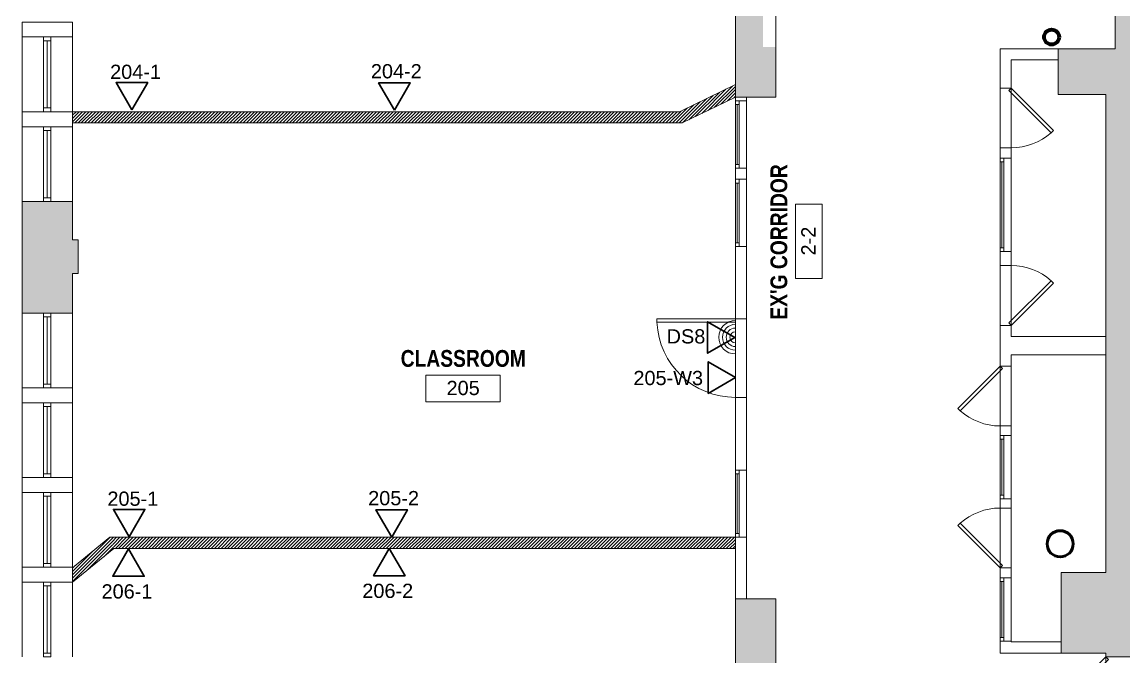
# Model space of a CAD drawing. Header units: inches. Extents: x 891 to 14187, y -1169 to 3232.
# Drawn here: x 8161 to 8751, y 1893 to 2233 of the extents above; entities that cross this region are included whole.
import ezdxf

# ---------------------------------------------------------------- set-up
doc = ezdxf.new("R2010")
doc.units = ezdxf.units.IN
doc.header["$MEASUREMENT"] = 0
doc.linetypes.add('IMPORT-IMPORT-HIDDEN2', pattern=[0.1875, 0.125, -0.0625])
for name, color, linetype, lineweight in [('_OPTEC_LAYER', 1, 'Continuous', 30), ('A-ANNO-RM TAG', 7, 'Continuous', 9), ('A-DETL', 90, 'Continuous', 9), ('A-DETL-MEDM', 33, 'Continuous', 20), ('A-DETL-WIDE', 214, 'Continuous', 50), ('A-DOOR', 7, 'Continuous', 9), ('A-DOOR-EXG', 7, 'Continuous', 9), ('A-DOOR-HEAD', 7, 'IMPORT-IMPORT-HIDDEN2', 9), ('A-Hatch', 7, 'Continuous', 9), ('A-HATCH-1HR', 7, 'Continuous', 9), ('A-WALL-INT NEW', 7, 'Continuous', 9), ('EX-EXT-CORE', 7, 'Continuous', 9), ('EX-Windows', 7, 'Continuous', 9), ('MUC-LOW_WALL', 7, 'Continuous', 9), ('SPEAKER', 10, 'Continuous', 20)]:
    doc.layers.add(name, color=color, linetype=linetype, lineweight=lineweight)
doc.styles.add('Arial', font='arial.ttf', dxfattribs={"height": 7.623})
doc.styles.add('Arial Narrow_B', font='ARIALNB.TTF', dxfattribs={"height": 9})

msp = doc.modelspace()

# ---------------------------------------------------------------- hatches: boundary and pattern name
at = {"layer": 'A-Hatch'}
h = msp.add_hatch(color=9, dxfattribs=at)
h.paths.add_polyline_path([(8891.45, 1806.88), (8899.42, 1828.8), (8962.29, 1828.8), (8962.58, 1830.02), (8963.14, 1831.14), (8963.93, 1832.12), (8964.92, 1832.89), (8966.06, 1833.42), (8967.29, 1833.68), (8967.29, 1856.81), (8962.29, 1856.81), (8962.29, 1861.81), (8899.69, 1861.81), (8899.95, 1862.75), (8899.98, 1863.72), (8899.77, 1864.67), (8899.34, 1865.54), (8898.71, 1866.28), (8897.92, 1866.85), (8897.02, 1867.21), (8896.05, 1867.34), (8895.09, 1867.24), (8894.17, 1866.9), (8893.37, 1866.36), (8892.72, 1865.64), (8892.26, 1864.78), (8776.59, 1980.45), (8777.45, 1980.91), (8778.17, 1981.56), (8778.71, 1982.36), (8779.05, 1983.28), (8779.15, 1984.24), (8779.02, 1985.2), (8778.66, 1986.11), (8778.09, 1986.9), (8777.35, 1987.52), (8776.48, 1987.96), (8775.53, 1988.16), (8774.56, 1988.14), (8773.62, 1987.88), (8773.62, 2151.28), (8774.56, 2151.02), (8775.53, 2150.99), (8776.48, 2151.2), (8777.35, 2151.63), (8778.09, 2152.26), (8778.66, 2153.05), (8779.02, 2153.95), (8779.15, 2154.92), (8779.05, 2155.88), (8778.71, 2156.8), (8778.17, 2157.6), (8777.45, 2158.25), (8776.59, 2158.71), (8892.08, 2274.2), (8892.41, 2273.23), (8892.98, 2272.38), (8893.74, 2271.71), (8894.66, 2271.24), (8895.65, 2271.03), (8896.67, 2271.07), (8897.65, 2271.37), (8898.52, 2271.91), (8899.22, 2272.65), (8899.71, 2273.55), (8899.96, 2274.54), (8899.96, 2275.56), (8899.69, 2276.54), (8977.29, 2276.54), (8977.29, 2281.54), (8982.29, 2281.54), (8982.29, 2304.68), (8981.06, 2304.94), (8979.92, 2305.47), (8978.93, 2306.24), (8978.14, 2307.21), (8977.58, 2308.33), (8977.29, 2309.55), (8921.98, 2309.55), (8921.98, 2491.95), (9047.86, 2491.95), (9047.86, 2473.39), (9048.17, 2473.39), (9048.95, 2473.28), (9049.67, 2472.99), (9050.3, 2472.51), (9050.77, 2471.89), (9051.07, 2471.16), (9051.17, 2470.39), (9051.17, 2469.12), (9055.09, 2469.12), (9054.71, 2467.83), (9054.65, 2466.5), (9054.93, 2465.19), (9055.52, 2463.98), (9056.38, 2462.96), (9057.47, 2462.18), (9058.72, 2461.7), (9060.05, 2461.53), (9061.38, 2461.7), (9062.62, 2462.18), (9063.71, 2462.96), (9064.58, 2463.98), (9065.16, 2465.19), (9065.44, 2466.5), (9065.38, 2467.83), (9065, 2469.12), (9080.75, 2469.12), (9080.37, 2467.83), (9080.31, 2466.5), (9080.59, 2465.19), (9081.18, 2463.98), (9082.04, 2462.96), (9083.13, 2462.18), (9084.38, 2461.7), (9085.71, 2461.53), (9087.03, 2461.7), (9088.28, 2462.18), (9089.37, 2462.96), (9090.24, 2463.98), (9090.82, 2465.19), (9091.1, 2466.5), (9091.04, 2467.83), (9090.66, 2469.12), (9094.9, 2469.12), (9094.9, 2470.39), (9095, 2471.16), (9095.3, 2471.89), (9095.78, 2472.51), (9096.4, 2472.99), (9097.12, 2473.28), (9097.9, 2473.39), (9098.54, 2473.39), (9098.54, 2509.74), (9099.66, 2509.41), (9100.82, 2509.36), (9101.96, 2509.62), (9103, 2510.16), (9103.86, 2510.94), (9104.5, 2511.91), (9104.88, 2513.02), (9104.96, 2514.18), (9104.74, 2515.33), (9104.24, 2516.38), (9103.49, 2517.28), (9102.54, 2517.95), (9111.73, 2527.15), (9108.26, 2530.62), (9111.67, 2534.02), (9095.31, 2550.38), (9094.26, 2549.7), (9093.08, 2549.27), (9091.84, 2549.11), (9090.59, 2549.24), (9089.4, 2549.64), (9088.33, 2550.29), (9081.6, 2543.57), (9039.99, 2543.57), (9039.99, 2648.18), (9090.68, 2648.18), (9090.68, 2652.18), (9094.68, 2652.18), (9094.68, 2663.18), (9090.68, 2663.18), (9090.68, 2667.18), (9039.99, 2667.18), (9039.99, 2679.7), (9020.37, 2679.7), (9020.37, 2526.04), (8923.56, 2526.04), (8923.56, 2544.13), (8860.48, 2544.13), (8860.48, 2507.14), (8848.34, 2507.14), (8848.34, 2491.14), (8888.84, 2491.14), (8888.84, 2331.38), (8871.55, 2331.38), (8871.55, 2298.56), (8765.75, 2192.76), (8765.75, 2255.92), (8745.75, 2255.92), (8745.75, 2218.33), (8715.34, 2218.33), (8715.34, 2193.83), (8740.83, 2193.83), (8740.83, 1937.93), (8716.83, 1937.93), (8716.83, 1894.93), (8740.83, 1894.93), (8740.83, 1892.88), (8756.83, 1892.88), (8756.83, 1955.93), (8868.77, 1843.99), (8859.5, 1818.51)])
h.paths.add_polyline_path([(8824.34, 2491.14), (8824.34, 2507.14), (8799.11, 2507.14), (8799.11, 2491.14)])
for points in [[(8542.52, 2192.45), (8564.19, 2192.45), (8564.19, 2219.32), (8557.23, 2219.32), (8557.23, 2293.29), (8564.19, 2293.29), (8564.19, 2320), (8542.52, 2320), (8542.52, 2199.12)], [(8187.65, 2076.81), (8187.65, 2097.98), (8190.65, 2097.98), (8190.65, 2115.98), (8187.65, 2115.98), (8187.65, 2136.62), (8160.65, 2136.62), (8160.65, 2076.81)], [(8564.19, 1798.91), (8564.19, 1923.97), (8542.52, 1923.97), (8542.52, 1798.91)]]:
    msp.add_hatch(color=9, dxfattribs=at).paths.add_polyline_path(points)

# ---------------------------------------------------------------- linework, layer by layer
at = {"layer": '_OPTEC_LAYER', "color": 1, "lineweight": 30}
for points in [[(8219.46, 2185.63), (8227.9, 2200.25), (8211.02, 2200.25)], [(8359.98, 2185.44), (8368.42, 2200.06), (8351.53, 2200.06)], [(8542.23, 2063.76), (8527.61, 2072.2), (8527.61, 2055.32)], [(8542.6, 2042.33), (8527.98, 2050.77), (8527.98, 2033.89)], [(8218, 1957.16), (8226.44, 1971.79), (8209.56, 1971.79)], [(8358.52, 1956.97), (8366.96, 1971.6), (8350.08, 1971.6)], [(8217.67, 1950.6), (8209.23, 1935.98), (8226.11, 1935.98)], [(8357.24, 1950.9), (8348.8, 1936.28), (8365.68, 1936.28)]]:
    msp.add_lwpolyline(points, close=True, dxfattribs=at)
at = {"layer": 'A-ANNO-RM TAG', "color": 8, "flags": 128}
for points in [[(8574.71, 2095.42), (8574.71, 2135.1), (8588.93, 2135.1), (8588.93, 2095.42)], [(8376.88, 2043.65), (8416.56, 2043.65), (8416.56, 2029.43), (8376.88, 2029.43)]]:
    msp.add_lwpolyline(points, close=True, dxfattribs=at)
at = {"layer": 'A-DETL', "lineweight": 70}
msp.add_circle((8711.76, 2224.58), 4, dxfattribs=at)
at = {"layer": 'A-DETL-MEDM', "color": 135}
msp.add_line((8564.18, 2273.44), (8564.18, 2195.44), dxfattribs=at)
at = {"layer": 'A-DETL-WIDE'}
msp.add_circle((8716.36, 1953.37), 7, dxfattribs=at)
at = {"layer": 'A-DOOR', "color": 8}
for p, q in [((8500.52, 2071.92), (8500.52, 2073.76)), ((8500.52, 2073.76), (8542.52, 2073.76)), ((8542.52, 2071.92), (8500.52, 2071.92)), ((8542.52, 2073.76), (8542.52, 2071.92))]:
    msp.add_line(p, q, dxfattribs=at)
msp.add_arc((8542.39, 2073.66), 41.9, 182.38488, 270.18376, dxfattribs=at)
at = {"layer": 'A-DOOR-EXG', "color": 8, "flags": 128}
for points in [[(8690.18, 2197.29), (8712.81, 2174.66), (8711.55, 2173.41), (8688.92, 2196.04)], [(8684.18, 1940.5), (8661.55, 1963.13), (8662.81, 1964.38), (8685.44, 1941.75)]]:
    msp.add_lwpolyline(points, close=True, dxfattribs=at)
at = {"layer": 'A-DOOR-EXG', "color": 8}
for points in [[(8690.18, 2070.29), (8712.81, 2092.92), (8711.55, 2094.18), (8688.92, 2071.55)], [(8684.18, 2048.46), (8661.55, 2025.83), (8662.81, 2024.57), (8685.44, 2047.2)], [(8740.83, 1892.88), (8715.37, 1867.42), (8716.79, 1866.01), (8742.24, 1891.47)]]:
    msp.add_lwpolyline(points, close=True, dxfattribs=at)
for centre, start, end in [((8690.11, 2197.67), 270.12377, 311.46533), ((8690.11, 2069.91), 48.53467, 89.87623), ((8684.25, 2048.84), 228.53467, 269.87623), ((8684.25, 1940.12), 90.12377, 131.46533)]:
    msp.add_arc(centre, 32.38, start, end, dxfattribs=at)
at = {"layer": 'A-DOOR-HEAD', "color": 8, "linetype": 'Continuous'}
for p, q in [((8684.18, 2197.29), (8690.18, 2197.29)), ((8684.18, 2165.29), (8684.18, 2197.29)), ((8690.18, 2197.29), (8690.18, 2165.29)), ((8690.18, 2165.29), (8684.18, 2165.29)), ((8684.18, 2102.29), (8690.18, 2102.29)), ((8684.18, 2070.29), (8684.18, 2102.29)), ((8690.18, 2102.29), (8690.18, 2070.29)), ((8542.52, 2073.76), (8548.52, 2073.76)), ((8542.52, 2031.76), (8542.52, 2073.76)), ((8548.52, 2073.76), (8548.52, 2031.76)), ((8690.18, 2070.29), (8684.18, 2070.29)), ((8684.18, 2048.46), (8690.18, 2048.46)), ((8684.18, 2016.46), (8684.18, 2048.46)), ((8690.18, 2048.46), (8690.18, 2016.46)), ((8548.52, 2031.76), (8542.52, 2031.76)), ((8690.18, 2016.46), (8684.18, 2016.46)), ((8684.18, 1972.5), (8690.18, 1972.5)), ((8684.18, 1940.5), (8684.18, 1972.5)), ((8690.18, 1972.5), (8690.18, 1940.5)), ((8690.18, 1940.5), (8684.18, 1940.5)), ((8756.83, 1892.88), (8740.83, 1892.88)), ((8740.83, 1892.88), (8740.83, 1856.88))]:
    msp.add_line(p, q, dxfattribs=at)
at = {"layer": 'A-HATCH-1HR', "color": 8}
for p, q in [((8521.05, 2182.03), (8534.01, 2194.99)), ((8524.49, 2183.7), (8537.45, 2196.66)), ((8527.92, 2185.36), (8540.88, 2198.32)), ((8531.36, 2187.03), (8542.52, 2198.2)), ((8534.79, 2188.7), (8542.52, 2196.43)), ((8538.23, 2190.37), (8542.52, 2194.66)), ((8512.34, 2178.62), (8523.71, 2189.99)), ((8514.18, 2178.7), (8527.14, 2191.66)), ((8517.62, 2180.36), (8530.58, 2193.32)), ((8541.66, 2192.03), (8542.52, 2192.89)), ((8187.65, 2184.5), (8187.77, 2184.62)), ((8187.65, 2182.74), (8189.54, 2184.62)), ((8187.65, 2180.97), (8191.31, 2184.62)), ((8187.65, 2179.2), (8193.07, 2184.62)), ((8188.84, 2178.62), (8194.84, 2184.62)), ((8190.61, 2178.62), (8196.61, 2184.62)), ((8192.38, 2178.62), (8198.38, 2184.62)), ((8194.14, 2178.62), (8200.14, 2184.62)), ((8195.91, 2178.62), (8201.91, 2184.62)), ((8197.68, 2178.62), (8203.68, 2184.62)), ((8199.45, 2178.62), (8205.45, 2184.62)), ((8201.22, 2178.62), (8207.22, 2184.62)), ((8202.98, 2178.62), (8208.98, 2184.62)), ((8204.75, 2178.62), (8210.75, 2184.62)), ((8206.52, 2178.62), (8212.52, 2184.62)), ((8208.29, 2178.62), (8214.29, 2184.62)), ((8210.05, 2178.62), (8216.05, 2184.62)), ((8211.82, 2178.62), (8217.82, 2184.62)), ((8213.59, 2178.62), (8219.59, 2184.62)), ((8215.36, 2178.62), (8221.36, 2184.62)), ((8217.13, 2178.62), (8223.13, 2184.62)), ((8218.89, 2178.62), (8224.89, 2184.62)), ((8220.66, 2178.62), (8226.66, 2184.62)), ((8222.43, 2178.62), (8228.43, 2184.62)), ((8224.2, 2178.62), (8230.2, 2184.62)), ((8225.96, 2178.62), (8231.96, 2184.62)), ((8227.73, 2178.62), (8233.73, 2184.62)), ((8229.5, 2178.62), (8235.5, 2184.62)), ((8231.27, 2178.62), (8237.27, 2184.62)), ((8233.04, 2178.62), (8239.04, 2184.62)), ((8234.8, 2178.62), (8240.8, 2184.62)), ((8236.57, 2178.62), (8242.57, 2184.62)), ((8238.34, 2178.62), (8244.34, 2184.62)), ((8240.11, 2178.62), (8246.11, 2184.62)), ((8241.87, 2178.62), (8247.87, 2184.62)), ((8243.64, 2178.62), (8249.64, 2184.62)), ((8245.41, 2178.62), (8251.41, 2184.62)), ((8247.18, 2178.62), (8253.18, 2184.62)), ((8248.95, 2178.62), (8254.95, 2184.62)), ((8250.71, 2178.62), (8256.71, 2184.62)), ((8252.48, 2178.62), (8258.48, 2184.62)), ((8254.25, 2178.62), (8260.25, 2184.62)), ((8256.02, 2178.62), (8262.02, 2184.62)), ((8257.78, 2178.62), (8263.78, 2184.62)), ((8259.55, 2178.62), (8265.55, 2184.62)), ((8261.32, 2178.62), (8267.32, 2184.62)), ((8263.09, 2178.62), (8269.09, 2184.62)), ((8264.86, 2178.62), (8270.86, 2184.62)), ((8266.62, 2178.62), (8272.62, 2184.62)), ((8268.39, 2178.62), (8274.39, 2184.62)), ((8270.16, 2178.62), (8276.16, 2184.62)), ((8271.93, 2178.62), (8277.93, 2184.62)), ((8273.69, 2178.62), (8279.69, 2184.62)), ((8275.46, 2178.62), (8281.46, 2184.62)), ((8277.23, 2178.62), (8283.23, 2184.62)), ((8279, 2178.62), (8285, 2184.62)), ((8280.77, 2178.62), (8286.77, 2184.62)), ((8282.53, 2178.62), (8288.53, 2184.62)), ((8284.3, 2178.62), (8290.3, 2184.62)), ((8286.07, 2178.62), (8292.07, 2184.62)), ((8287.84, 2178.62), (8293.84, 2184.62)), ((8289.6, 2178.62), (8295.6, 2184.62)), ((8291.37, 2178.62), (8297.37, 2184.62)), ((8293.14, 2178.62), (8299.14, 2184.62)), ((8294.91, 2178.62), (8300.91, 2184.62)), ((8296.68, 2178.62), (8302.68, 2184.62)), ((8298.44, 2178.62), (8304.44, 2184.62)), ((8300.21, 2178.62), (8306.21, 2184.62)), ((8301.98, 2178.62), (8307.98, 2184.62)), ((8303.75, 2178.62), (8309.75, 2184.62)), ((8305.51, 2178.62), (8311.51, 2184.62)), ((8307.28, 2178.62), (8313.28, 2184.62)), ((8309.05, 2178.62), (8315.05, 2184.62)), ((8310.82, 2178.62), (8316.82, 2184.62)), ((8312.59, 2178.62), (8318.59, 2184.62)), ((8314.35, 2178.62), (8320.35, 2184.62)), ((8316.12, 2178.62), (8322.12, 2184.62)), ((8317.89, 2178.62), (8323.89, 2184.62)), ((8319.66, 2178.62), (8325.66, 2184.62)), ((8321.42, 2178.62), (8327.42, 2184.62)), ((8323.19, 2178.62), (8329.19, 2184.62)), ((8324.96, 2178.62), (8330.96, 2184.62)), ((8326.73, 2178.62), (8332.73, 2184.62)), ((8328.5, 2178.62), (8334.5, 2184.62)), ((8330.26, 2178.62), (8336.26, 2184.62)), ((8332.03, 2178.62), (8338.03, 2184.62)), ((8333.8, 2178.62), (8339.8, 2184.62)), ((8335.57, 2178.62), (8341.57, 2184.62)), ((8337.33, 2178.62), (8343.33, 2184.62)), ((8339.1, 2178.62), (8345.1, 2184.62)), ((8340.87, 2178.62), (8346.87, 2184.62)), ((8342.64, 2178.62), (8348.64, 2184.62)), ((8344.41, 2178.62), (8350.41, 2184.62)), ((8346.17, 2178.62), (8352.17, 2184.62)), ((8347.94, 2178.62), (8353.94, 2184.62)), ((8349.71, 2178.62), (8355.71, 2184.62)), ((8351.48, 2178.62), (8357.48, 2184.62)), ((8353.24, 2178.62), (8359.24, 2184.62)), ((8355.01, 2178.62), (8361.01, 2184.62)), ((8356.78, 2178.62), (8362.78, 2184.62)), ((8358.55, 2178.62), (8364.55, 2184.62)), ((8360.32, 2178.62), (8366.32, 2184.62)), ((8362.08, 2178.62), (8368.08, 2184.62)), ((8363.85, 2178.62), (8369.85, 2184.62)), ((8365.62, 2178.62), (8371.62, 2184.62)), ((8367.39, 2178.62), (8373.39, 2184.62)), ((8369.15, 2178.62), (8375.15, 2184.62)), ((8370.92, 2178.62), (8376.92, 2184.62)), ((8372.69, 2178.62), (8378.69, 2184.62)), ((8374.46, 2178.62), (8380.46, 2184.62)), ((8376.22, 2178.62), (8382.22, 2184.62)), ((8377.99, 2178.62), (8383.99, 2184.62)), ((8379.76, 2178.62), (8385.76, 2184.62)), ((8381.53, 2178.62), (8387.53, 2184.62)), ((8383.3, 2178.62), (8389.3, 2184.62)), ((8385.06, 2178.62), (8391.06, 2184.62)), ((8386.83, 2178.62), (8392.83, 2184.62)), ((8388.6, 2178.62), (8394.6, 2184.62)), ((8390.37, 2178.62), (8396.37, 2184.62)), ((8392.13, 2178.62), (8398.13, 2184.62)), ((8393.9, 2178.62), (8399.9, 2184.62)), ((8395.67, 2178.62), (8401.67, 2184.62)), ((8397.44, 2178.62), (8403.44, 2184.62)), ((8399.21, 2178.62), (8405.21, 2184.62)), ((8400.97, 2178.62), (8406.97, 2184.62)), ((8402.74, 2178.62), (8408.74, 2184.62)), ((8404.51, 2178.62), (8410.51, 2184.62)), ((8406.28, 2178.62), (8412.28, 2184.62)), ((8408.04, 2178.62), (8414.04, 2184.62)), ((8409.81, 2178.62), (8415.81, 2184.62)), ((8411.58, 2178.62), (8417.58, 2184.62)), ((8413.35, 2178.62), (8419.35, 2184.62)), ((8415.12, 2178.62), (8421.12, 2184.62)), ((8416.88, 2178.62), (8422.88, 2184.62)), ((8418.65, 2178.62), (8424.65, 2184.62)), ((8420.42, 2178.62), (8426.42, 2184.62)), ((8422.19, 2178.62), (8428.19, 2184.62)), ((8423.95, 2178.62), (8429.95, 2184.62)), ((8425.72, 2178.62), (8431.72, 2184.62)), ((8427.49, 2178.62), (8433.49, 2184.62)), ((8429.26, 2178.62), (8435.26, 2184.62)), ((8431.03, 2178.62), (8437.03, 2184.62)), ((8432.79, 2178.62), (8438.79, 2184.62)), ((8434.56, 2178.62), (8440.56, 2184.62)), ((8436.33, 2178.62), (8442.33, 2184.62)), ((8438.1, 2178.62), (8444.1, 2184.62)), ((8439.86, 2178.62), (8445.86, 2184.62)), ((8441.63, 2178.62), (8447.63, 2184.62)), ((8443.4, 2178.62), (8449.4, 2184.62)), ((8445.17, 2178.62), (8451.17, 2184.62)), ((8446.94, 2178.62), (8452.94, 2184.62)), ((8448.7, 2178.62), (8454.7, 2184.62)), ((8450.47, 2178.62), (8456.47, 2184.62)), ((8452.24, 2178.62), (8458.24, 2184.62)), ((8454.01, 2178.62), (8460.01, 2184.62)), ((8455.77, 2178.62), (8461.77, 2184.62)), ((8457.54, 2178.62), (8463.54, 2184.62)), ((8459.31, 2178.62), (8465.31, 2184.62)), ((8461.08, 2178.62), (8467.08, 2184.62)), ((8462.85, 2178.62), (8468.85, 2184.62)), ((8464.61, 2178.62), (8470.61, 2184.62)), ((8466.38, 2178.62), (8472.38, 2184.62)), ((8468.15, 2178.62), (8474.15, 2184.62)), ((8469.92, 2178.62), (8475.92, 2184.62)), ((8471.68, 2178.62), (8477.68, 2184.62)), ((8473.45, 2178.62), (8479.45, 2184.62)), ((8475.22, 2178.62), (8481.22, 2184.62)), ((8476.99, 2178.62), (8482.99, 2184.62)), ((8478.76, 2178.62), (8484.76, 2184.62)), ((8480.52, 2178.62), (8486.52, 2184.62)), ((8482.29, 2178.62), (8488.29, 2184.62)), ((8484.06, 2178.62), (8490.06, 2184.62)), ((8485.83, 2178.62), (8491.83, 2184.62)), ((8487.59, 2178.62), (8493.59, 2184.62)), ((8489.36, 2178.62), (8495.36, 2184.62)), ((8491.13, 2178.62), (8497.13, 2184.62)), ((8492.9, 2178.62), (8498.9, 2184.62)), ((8494.67, 2178.62), (8500.67, 2184.62)), ((8496.43, 2178.62), (8502.43, 2184.62)), ((8498.2, 2178.62), (8504.2, 2184.62)), ((8499.97, 2178.62), (8505.97, 2184.62)), ((8501.74, 2178.62), (8507.74, 2184.62)), ((8503.5, 2178.62), (8509.5, 2184.62)), ((8505.27, 2178.62), (8511.27, 2184.62)), ((8507.04, 2178.62), (8513.4, 2184.99)), ((8508.81, 2178.62), (8516.84, 2186.65)), ((8510.58, 2178.62), (8520.27, 2188.32)), ((8187.65, 1936.74), (8207.73, 1956.82)), ((8187.65, 1934.98), (8208.19, 1955.52)), ((8187.65, 1933.21), (8208.66, 1954.21)), ((8194.99, 1938.78), (8209.12, 1952.91)), ((8207.73, 1956.82), (8207.76, 1956.86)), ((8208.25, 1955.58), (8209.53, 1956.86)), ((8208.77, 1954.33), (8211.3, 1956.85)), ((8209.29, 1953.08), (8213.06, 1956.85)), ((8209.81, 1951.83), (8214.83, 1956.85)), ((8210.6, 1950.86), (8216.6, 1956.85)), ((8212.37, 1950.86), (8218.37, 1956.85)), ((8214.14, 1950.86), (8220.13, 1956.85)), ((8215.9, 1950.86), (8221.9, 1956.85)), ((8217.67, 1950.86), (8223.67, 1956.85)), ((8219.44, 1950.86), (8225.44, 1956.85)), ((8221.21, 1950.86), (8227.2, 1956.85)), ((8222.98, 1950.86), (8228.97, 1956.85)), ((8224.74, 1950.86), (8230.74, 1956.85)), ((8226.51, 1950.86), (8232.51, 1956.85)), ((8228.28, 1950.86), (8234.27, 1956.85)), ((8230.05, 1950.86), (8236.04, 1956.85)), ((8231.81, 1950.86), (8237.81, 1956.85)), ((8233.58, 1950.86), (8239.58, 1956.85)), ((8235.35, 1950.86), (8241.34, 1956.85)), ((8237.12, 1950.86), (8243.11, 1956.85)), ((8238.89, 1950.86), (8244.88, 1956.85)), ((8240.65, 1950.86), (8246.64, 1956.85)), ((8242.42, 1950.86), (8248.41, 1956.85)), ((8244.19, 1950.86), (8250.18, 1956.85)), ((8245.96, 1950.86), (8251.95, 1956.85)), ((8247.72, 1950.86), (8253.71, 1956.85)), ((8249.49, 1950.86), (8255.48, 1956.84)), ((8251.26, 1950.86), (8257.25, 1956.84)), ((8253.03, 1950.86), (8259.02, 1956.84)), ((8254.8, 1950.86), (8260.78, 1956.84)), ((8256.56, 1950.86), (8262.55, 1956.84)), ((8258.33, 1950.86), (8264.32, 1956.84)), ((8260.1, 1950.86), (8266.09, 1956.84)), ((8261.87, 1950.86), (8267.85, 1956.84)), ((8263.63, 1950.86), (8269.62, 1956.84)), ((8265.4, 1950.86), (8271.39, 1956.84)), ((8267.17, 1950.86), (8273.16, 1956.84)), ((8268.94, 1950.86), (8274.92, 1956.84)), ((8270.71, 1950.86), (8276.69, 1956.84)), ((8272.47, 1950.86), (8278.46, 1956.84)), ((8274.24, 1950.86), (8280.23, 1956.84)), ((8276.01, 1950.86), (8281.99, 1956.84)), ((8277.78, 1950.86), (8283.76, 1956.84)), ((8279.54, 1950.86), (8285.53, 1956.84)), ((8281.31, 1950.86), (8287.29, 1956.84)), ((8283.08, 1950.86), (8289.06, 1956.84)), ((8284.85, 1950.86), (8290.83, 1956.84)), ((8286.62, 1950.86), (8292.6, 1956.84)), ((8288.38, 1950.86), (8294.36, 1956.84)), ((8290.15, 1950.86), (8296.13, 1956.84)), ((8291.92, 1950.86), (8297.9, 1956.84)), ((8293.69, 1950.86), (8299.67, 1956.84)), ((8295.45, 1950.86), (8301.43, 1956.83)), ((8297.22, 1950.86), (8303.2, 1956.83)), ((8298.99, 1950.86), (8304.97, 1956.83)), ((8300.76, 1950.86), (8306.74, 1956.83)), ((8302.53, 1950.86), (8308.5, 1956.83)), ((8304.29, 1950.86), (8310.27, 1956.83)), ((8306.06, 1950.86), (8312.04, 1956.83)), ((8307.83, 1950.86), (8313.81, 1956.83)), ((8309.6, 1950.86), (8315.57, 1956.83)), ((8311.36, 1950.86), (8317.34, 1956.83)), ((8313.13, 1950.86), (8319.11, 1956.83)), ((8314.9, 1950.86), (8320.87, 1956.83)), ((8316.67, 1950.86), (8322.64, 1956.83)), ((8318.44, 1950.86), (8324.41, 1956.83)), ((8320.2, 1950.86), (8326.18, 1956.83)), ((8321.97, 1950.86), (8327.94, 1956.83)), ((8323.74, 1950.86), (8329.71, 1956.83)), ((8325.51, 1950.86), (8331.48, 1956.83)), ((8327.27, 1950.86), (8333.25, 1956.83)), ((8329.04, 1950.86), (8335.01, 1956.83)), ((8330.81, 1950.86), (8336.78, 1956.83)), ((8332.58, 1950.86), (8338.55, 1956.83)), ((8334.35, 1950.86), (8340.32, 1956.83)), ((8336.11, 1950.86), (8342.08, 1956.83)), ((8337.88, 1950.86), (8343.85, 1956.83)), ((8339.65, 1950.86), (8345.62, 1956.82)), ((8341.42, 1950.86), (8347.39, 1956.82)), ((8343.18, 1950.86), (8349.15, 1956.82)), ((8344.95, 1950.86), (8350.92, 1956.82)), ((8346.72, 1950.86), (8352.69, 1956.82)), ((8348.49, 1950.86), (8354.45, 1956.82)), ((8350.26, 1950.86), (8356.22, 1956.82)), ((8352.02, 1950.86), (8357.99, 1956.82)), ((8353.79, 1950.86), (8359.76, 1956.82)), ((8355.56, 1950.86), (8361.52, 1956.82)), ((8357.33, 1950.86), (8363.29, 1956.82)), ((8359.09, 1950.86), (8365.06, 1956.82)), ((8360.86, 1950.86), (8366.83, 1956.82)), ((8362.63, 1950.86), (8368.59, 1956.82)), ((8364.4, 1950.86), (8370.36, 1956.82)), ((8366.17, 1950.86), (8372.13, 1956.82)), ((8367.93, 1950.86), (8373.9, 1956.82)), ((8369.7, 1950.86), (8375.66, 1956.82)), ((8371.47, 1950.86), (8377.43, 1956.82)), ((8373.24, 1950.86), (8379.2, 1956.82)), ((8375, 1950.86), (8380.97, 1956.82)), ((8376.77, 1950.86), (8382.73, 1956.82)), ((8378.54, 1950.86), (8384.5, 1956.82)), ((8380.31, 1950.86), (8386.27, 1956.82)), ((8382.07, 1950.86), (8388.03, 1956.82)), ((8383.84, 1950.86), (8389.8, 1956.81)), ((8385.61, 1950.86), (8391.57, 1956.81)), ((8387.38, 1950.86), (8393.34, 1956.81)), ((8389.15, 1950.86), (8395.1, 1956.81)), ((8390.91, 1950.86), (8396.87, 1956.81)), ((8392.68, 1950.86), (8398.64, 1956.81)), ((8394.45, 1950.86), (8400.41, 1956.81)), ((8396.22, 1950.86), (8402.17, 1956.81)), ((8397.98, 1950.86), (8403.94, 1956.81)), ((8399.75, 1950.86), (8405.71, 1956.81)), ((8401.52, 1950.86), (8407.48, 1956.81)), ((8403.29, 1950.86), (8409.24, 1956.81)), ((8405.06, 1950.86), (8411.01, 1956.81)), ((8406.82, 1950.86), (8412.78, 1956.81)), ((8408.59, 1950.86), (8414.55, 1956.81)), ((8410.36, 1950.86), (8416.31, 1956.81)), ((8412.13, 1950.86), (8418.08, 1956.81)), ((8413.89, 1950.86), (8419.85, 1956.81)), ((8415.66, 1950.86), (8421.61, 1956.81)), ((8417.43, 1950.86), (8423.38, 1956.81)), ((8419.2, 1950.86), (8425.15, 1956.81)), ((8420.97, 1950.86), (8426.92, 1956.81)), ((8422.73, 1950.86), (8428.68, 1956.81)), ((8424.5, 1950.86), (8430.45, 1956.81)), ((8426.27, 1950.86), (8432.22, 1956.81)), ((8428.04, 1950.86), (8433.99, 1956.81)), ((8429.8, 1950.86), (8435.75, 1956.8)), ((8431.57, 1950.86), (8437.52, 1956.8)), ((8433.34, 1950.86), (8439.29, 1956.8)), ((8435.11, 1950.86), (8441.06, 1956.8)), ((8436.88, 1950.86), (8442.82, 1956.8)), ((8438.64, 1950.86), (8444.59, 1956.8)), ((8440.41, 1950.86), (8446.36, 1956.8)), ((8442.18, 1950.86), (8448.13, 1956.8)), ((8443.95, 1950.86), (8449.89, 1956.8)), ((8445.71, 1950.86), (8451.66, 1956.8)), ((8447.48, 1950.86), (8453.43, 1956.8)), ((8449.25, 1950.86), (8455.2, 1956.8)), ((8451.02, 1950.86), (8456.96, 1956.8)), ((8452.79, 1950.86), (8458.73, 1956.8)), ((8454.55, 1950.86), (8460.5, 1956.8)), ((8456.32, 1950.86), (8462.26, 1956.8)), ((8458.09, 1950.86), (8464.03, 1956.8)), ((8459.86, 1950.86), (8465.8, 1956.8)), ((8461.62, 1950.86), (8467.57, 1956.8)), ((8463.39, 1950.86), (8469.33, 1956.8)), ((8465.16, 1950.86), (8471.1, 1956.8)), ((8466.93, 1950.86), (8472.87, 1956.8)), ((8468.7, 1950.86), (8474.64, 1956.8)), ((8470.46, 1950.86), (8476.4, 1956.8)), ((8472.23, 1950.86), (8478.17, 1956.8)), ((8474, 1950.86), (8479.94, 1956.79)), ((8475.77, 1950.86), (8481.71, 1956.79)), ((8477.53, 1950.86), (8483.47, 1956.79)), ((8479.3, 1950.86), (8485.24, 1956.79)), ((8481.07, 1950.86), (8487.01, 1956.79)), ((8482.84, 1950.86), (8488.78, 1956.79)), ((8484.61, 1950.86), (8490.54, 1956.79)), ((8486.37, 1950.86), (8492.31, 1956.79)), ((8488.14, 1950.86), (8494.08, 1956.79)), ((8489.91, 1950.86), (8495.84, 1956.79)), ((8491.68, 1950.86), (8497.61, 1956.79)), ((8493.44, 1950.86), (8499.38, 1956.79)), ((8495.21, 1950.86), (8501.15, 1956.79)), ((8496.98, 1950.86), (8502.91, 1956.79)), ((8498.75, 1950.86), (8504.68, 1956.79)), ((8500.52, 1950.86), (8506.45, 1956.79)), ((8502.28, 1950.86), (8508.22, 1956.79)), ((8504.05, 1950.86), (8509.98, 1956.79)), ((8505.82, 1950.86), (8511.75, 1956.79)), ((8507.59, 1950.86), (8513.52, 1956.79)), ((8509.35, 1950.86), (8515.29, 1956.79)), ((8511.12, 1950.86), (8517.05, 1956.79)), ((8512.89, 1950.86), (8518.82, 1956.79)), ((8514.66, 1950.86), (8520.59, 1956.79)), ((8516.43, 1950.86), (8522.36, 1956.79)), ((8518.19, 1950.86), (8524.12, 1956.79)), ((8519.96, 1950.86), (8525.89, 1956.78)), ((8521.73, 1950.86), (8527.66, 1956.78)), ((8523.5, 1950.86), (8529.42, 1956.78)), ((8525.26, 1950.86), (8531.19, 1956.78)), ((8527.03, 1950.86), (8532.96, 1956.78)), ((8528.8, 1950.86), (8534.73, 1956.78)), ((8530.57, 1950.86), (8536.49, 1956.78)), ((8532.34, 1950.86), (8538.26, 1956.78)), ((8534.1, 1950.86), (8540.03, 1956.78)), ((8535.87, 1950.86), (8541.8, 1956.78)), ((8537.64, 1950.86), (8542.52, 1955.74)), ((8539.41, 1950.86), (8542.52, 1953.97)), ((8187.65, 1938.51), (8198.52, 1949.38)), ((8204.43, 1946.45), (8209.58, 1951.6)), ((8541.17, 1950.86), (8542.52, 1952.2)), ((8187.65, 1940.28), (8189.08, 1941.7))]:
    msp.add_line(p, q, dxfattribs=at)
at = {"layer": 'A-WALL-INT NEW', "color": 8}
for p, q in [((8512.65, 2184.62), (8542.52, 2199.12)), ((8514.03, 2178.62), (8542.52, 2192.45)), ((8187.65, 2184.62), (8217.41, 2184.62)), ((8217.44, 2184.62), (8512.65, 2184.62)), ((8187.65, 2178.62), (8514.03, 2178.62)), ((8207.72, 1956.86), (8187.65, 1940.55)), ((8542.52, 1956.86), (8207.72, 1956.86)), ((8209.85, 1950.86), (8187.65, 1932.81)), ((8502.99, 1950.86), (8209.85, 1950.86)), ((8542.52, 1950.86), (8502.99, 1950.86))]:
    msp.add_line(p, q, dxfattribs=at)
at = {"layer": 'EX-EXT-CORE', "color": 8}
for p, q in [((8160.65, 2232.62), (8160.65, 2224.62)), ((8160.65, 2184.62), (8160.65, 2176.62)), ((8160.65, 2136.62), (8172.15, 2136.62)), ((8160.65, 2036.81), (8160.65, 2028.81)), ((8740.83, 2007.78), (8740.83, 2004.24)), ((8160.65, 1988.81), (8160.65, 1980.81)), ((8160.65, 1940.81), (8160.65, 1932.81))]:
    msp.add_line(p, q, dxfattribs=at)
at = {"layer": 'EX-EXT-CORE', "color": 8, "flags": 128}
for points in [[(8804.69, 2507.14), (8799.11, 2507.14), (8799.11, 2491.14), (8888.84, 2491.14), (8888.84, 2331.38), (8871.55, 2331.38), (8871.55, 2298.56), (8765.75, 2192.76), (8765.75, 2255.92), (8745.75, 2255.92), (8745.75, 2218.33), (8684.18, 2218.33), (8684.18, 2197.29), (8690.18, 2197.29), (8690.18, 2212.33), (8715.34, 2212.33)], [(8542.52, 2320), (8542.52, 2190.45), (8548.52, 2190.45), (8548.52, 2192.45)], [(8172.15, 2232.62), (8160.65, 2232.62), (8187.65, 2232.62), (8187.65, 2224.62), (8160.65, 2224.62), (8172.15, 2224.62)], [(8715.34, 2218.33), (8715.34, 2193.83), (8740.83, 2193.83), (8740.83, 2064.29), (8740.83, 1937.93), (8716.83, 1937.93), (8716.83, 1894.93)], [(8564.19, 2198.24), (8564.19, 2192.45), (8542.52, 2192.45)], [(8172.15, 2184.62), (8160.65, 2184.62), (8187.65, 2184.62), (8187.65, 2176.62), (8160.65, 2176.62), (8172.15, 2176.62)], [(8160.65, 2076.81), (8187.65, 2076.81), (8187.65, 2097.98), (8190.65, 2097.98), (8190.65, 2115.98), (8187.65, 2115.98), (8187.65, 2136.62), (8160.65, 2136.62), (8160.65, 2076.81), (8172.15, 2076.81)], [(8542.52, 2109.98), (8542.52, 2112.45), (8542.52, 2073.76), (8548.52, 2073.76), (8548.52, 2112.45), (8542.52, 2112.45)], [(8740.83, 2054.46), (8690.18, 2054.46), (8690.18, 2048.46), (8684.18, 2048.46), (8684.18, 2070.29), (8690.18, 2070.29), (8690.18, 2064.29), (8740.83, 2064.29)], [(8172.15, 2036.81), (8160.65, 2036.81), (8187.65, 2036.81), (8187.65, 2028.81), (8160.65, 2028.81), (8172.15, 2028.81)], [(8172.15, 1988.81), (8160.65, 1988.81), (8187.65, 1988.81), (8187.65, 1980.81), (8160.65, 1980.81), (8172.15, 1980.81)], [(8542.52, 1923.97), (8564.19, 1923.97), (8564.19, 1798.91), (8542.52, 1798.91), (8542.52, 1956.86), (8548.52, 1956.86), (8548.52, 1923.97)], [(8933.48, 1828.8), (8899.42, 1828.8), (8891.45, 1806.88), (8859.5, 1818.51), (8868.77, 1843.99), (8795.68, 1917.08), (8756.83, 1955.93), (8756.83, 1911.08), (8756.83, 1892.88), (8740.83, 1892.88), (8740.83, 1894.93), (8684.18, 1894.93), (8684.18, 1901.23), (8690.18, 1901.23), (8690.18, 1900.93), (8716.83, 1900.93)], [(8172.15, 1940.81), (8160.65, 1940.81), (8187.65, 1940.81), (8187.65, 1932.81), (8160.65, 1932.81), (8172.15, 1932.81)]]:
    msp.add_lwpolyline(points, dxfattribs=at)
for points in [[(8690.18, 2165.29), (8684.18, 2165.29), (8684.18, 2159.84), (8690.18, 2159.84)], [(8548.52, 2154.45), (8542.52, 2154.45), (8542.52, 2148.45), (8548.52, 2148.45)], [(8690.18, 2109.82), (8684.18, 2109.82), (8684.18, 2102.29), (8690.18, 2102.29)], [(8548.52, 2031.76), (8542.52, 2031.76), (8542.52, 1992.86), (8548.52, 1992.86)], [(8690.18, 2016.46), (8684.18, 2016.46), (8684.18, 2011.41), (8690.18, 2011.41)], [(8690.18, 1977.41), (8684.18, 1977.41), (8684.18, 1972.5), (8690.18, 1972.5)], [(8690.18, 1940.5), (8684.18, 1940.5), (8684.18, 1935.23), (8690.18, 1935.23)]]:
    msp.add_lwpolyline(points, close=True, dxfattribs=at)
at = {"layer": 'EX-Windows', "color": 8}
for p, q in [((8160.65, 2224.62), (8160.65, 2184.62)), ((8172.15, 2184.62), (8172.15, 2224.62)), ((8172.15, 2224.62), (8176.15, 2224.62)), ((8176.15, 2224.62), (8176.15, 2184.62)), ((8187.65, 2224.62), (8187.65, 2184.62)), ((8176.15, 2222.62), (8172.15, 2222.62)), ((8174.15, 2186.62), (8174.15, 2222.62)), ((8542.52, 2188.45), (8542.52, 2190.45)), ((8542.52, 2190.45), (8544.52, 2190.45)), ((8544.52, 2188.45), (8542.52, 2188.45)), ((8542.52, 2188.45), (8542.52, 2156.45)), ((8543.52, 2188.45), (8543.52, 2156.45)), ((8544.52, 2190.45), (8544.52, 2188.45)), ((8544.52, 2188.45), (8544.52, 2156.45)), ((8548.52, 2190.45), (8548.52, 2112.45)), ((8176.15, 2186.62), (8172.15, 2186.62)), ((8176.15, 2184.62), (8172.15, 2184.62)), ((8160.65, 2176.62), (8160.65, 2136.62)), ((8172.15, 2136.62), (8172.15, 2176.62)), ((8172.15, 2176.62), (8176.15, 2176.62)), ((8176.15, 2176.62), (8176.15, 2136.62)), ((8187.65, 2176.62), (8187.65, 2136.62)), ((8176.15, 2174.62), (8172.15, 2174.62)), ((8174.15, 2138.62), (8174.15, 2174.62)), ((8684.18, 2157.84), (8684.18, 2159.84)), ((8684.18, 2159.84), (8686.18, 2159.84)), ((8686.18, 2159.84), (8686.18, 2157.84)), ((8690.18, 2159.84), (8690.18, 2109.82)), ((8542.52, 2154.45), (8542.52, 2156.45)), ((8542.52, 2156.45), (8544.52, 2156.45)), ((8544.52, 2154.45), (8542.52, 2154.45)), ((8544.52, 2156.45), (8544.52, 2154.45)), ((8684.18, 2111.84), (8684.18, 2157.84)), ((8686.18, 2157.84), (8684.18, 2157.84)), ((8685.18, 2157.84), (8685.18, 2111.84)), ((8686.18, 2157.84), (8686.18, 2111.84)), ((8542.52, 2146.45), (8542.52, 2148.45)), ((8542.52, 2148.45), (8544.52, 2148.45)), ((8544.52, 2148.45), (8544.52, 2146.45)), ((8542.52, 2114.45), (8542.52, 2146.45)), ((8544.52, 2146.45), (8542.52, 2146.45)), ((8543.52, 2146.45), (8543.52, 2114.45)), ((8544.52, 2146.45), (8544.52, 2114.45)), ((8176.15, 2138.62), (8172.15, 2138.62)), ((8176.15, 2136.62), (8172.15, 2136.62)), ((8542.52, 2112.45), (8542.52, 2114.45)), ((8542.52, 2114.45), (8544.52, 2114.45)), ((8544.52, 2112.45), (8542.52, 2112.45)), ((8544.52, 2114.45), (8544.52, 2112.45)), ((8684.18, 2111.84), (8686.18, 2111.84)), ((8684.18, 2109.84), (8684.18, 2111.84)), ((8686.18, 2111.84), (8686.18, 2109.84)), ((8686.18, 2109.84), (8684.18, 2109.84)), ((8160.65, 2076.81), (8160.65, 2036.81)), ((8172.15, 2036.81), (8172.15, 2076.81)), ((8172.15, 2076.81), (8176.15, 2076.81)), ((8176.15, 2076.81), (8176.15, 2036.81)), ((8187.65, 2076.81), (8187.65, 2036.81)), ((8176.15, 2074.81), (8172.15, 2074.81)), ((8174.15, 2038.81), (8174.15, 2074.81)), ((8176.15, 2038.81), (8172.15, 2038.81)), ((8176.15, 2036.81), (8172.15, 2036.81)), ((8160.65, 2028.81), (8160.65, 1988.81)), ((8172.15, 1988.81), (8172.15, 2028.81)), ((8172.15, 2028.81), (8176.15, 2028.81)), ((8176.15, 2026.81), (8172.15, 2026.81)), ((8174.15, 1990.81), (8174.15, 2026.81)), ((8176.15, 2028.81), (8176.15, 1988.81)), ((8187.65, 2028.81), (8187.65, 1988.81)), ((8684.18, 2009.41), (8684.18, 2011.41)), ((8684.18, 2011.41), (8686.18, 2011.41)), ((8686.18, 2011.41), (8686.18, 2009.41)), ((8690.18, 2011.41), (8690.18, 1977.41)), ((8684.18, 1979.41), (8684.18, 2009.41)), ((8686.18, 2009.41), (8684.18, 2009.41)), ((8685.18, 2009.41), (8685.18, 1979.41)), ((8686.18, 2009.41), (8686.18, 1979.41)), ((8176.15, 1990.81), (8172.15, 1990.81)), ((8176.15, 1988.81), (8172.15, 1988.81)), ((8542.52, 1990.86), (8542.52, 1992.86)), ((8542.52, 1992.86), (8544.52, 1992.86)), ((8544.52, 1990.86), (8542.52, 1990.86)), ((8542.52, 1990.86), (8542.52, 1958.86)), ((8543.52, 1990.86), (8543.52, 1958.86)), ((8544.52, 1992.86), (8544.52, 1990.86)), ((8544.52, 1990.86), (8544.52, 1958.86)), ((8548.52, 1992.86), (8548.52, 1956.86)), ((8160.65, 1980.81), (8160.65, 1940.81)), ((8172.15, 1940.81), (8172.15, 1980.81)), ((8172.15, 1980.81), (8176.15, 1980.81)), ((8176.15, 1978.81), (8172.15, 1978.81)), ((8174.15, 1942.81), (8174.15, 1978.81)), ((8176.15, 1980.81), (8176.15, 1940.81)), ((8187.65, 1980.81), (8187.65, 1940.81)), ((8684.18, 1977.41), (8684.18, 1979.41)), ((8684.18, 1979.41), (8686.18, 1979.41)), ((8686.18, 1977.41), (8684.18, 1977.41)), ((8686.18, 1979.41), (8686.18, 1977.41)), ((8542.52, 1956.86), (8542.52, 1958.86)), ((8542.52, 1958.86), (8544.52, 1958.86)), ((8544.52, 1958.86), (8544.52, 1956.86)), ((8544.52, 1956.86), (8542.52, 1956.86)), ((8176.15, 1942.81), (8172.15, 1942.81)), ((8176.15, 1940.81), (8172.15, 1940.81)), ((8684.18, 1933.23), (8684.18, 1935.23)), ((8684.18, 1935.23), (8686.18, 1935.23)), ((8686.18, 1935.23), (8686.18, 1933.23)), ((8690.18, 1935.23), (8690.18, 1901.23)), ((8160.65, 1932.81), (8160.65, 1892.81)), ((8172.15, 1892.81), (8172.15, 1932.81)), ((8172.15, 1932.81), (8176.15, 1932.81)), ((8176.15, 1930.81), (8172.15, 1930.81)), ((8174.15, 1894.81), (8174.15, 1930.81)), ((8176.15, 1932.81), (8176.15, 1892.81)), ((8187.65, 1932.81), (8187.65, 1892.81)), ((8686.18, 1933.23), (8684.18, 1933.23)), ((8684.18, 1933.23), (8684.18, 1903.23)), ((8685.18, 1933.23), (8685.18, 1903.23)), ((8686.18, 1933.23), (8686.18, 1903.23)), ((8684.18, 1901.23), (8684.18, 1903.23)), ((8684.18, 1903.23), (8686.18, 1903.23)), ((8686.18, 1901.23), (8684.18, 1901.23)), ((8686.18, 1903.23), (8686.18, 1901.23)), ((8176.15, 1894.81), (8172.15, 1894.81)), ((8176.15, 1892.81), (8172.15, 1892.81))]:
    msp.add_line(p, q, dxfattribs=at)
at = {"layer": 'MUC-LOW_WALL', "color": 8}
for p, q in [((8160.65, 2224.62), (8160.65, 2184.62)), ((8187.65, 2224.62), (8187.65, 2184.62)), ((8548.52, 2190.45), (8548.52, 2112.45)), ((8160.65, 2176.62), (8160.65, 2136.62)), ((8187.65, 2176.62), (8187.65, 2136.62)), ((8690.18, 2159.84), (8690.18, 2109.82)), ((8160.65, 2076.81), (8160.65, 2036.81)), ((8187.65, 2076.81), (8187.65, 2036.81)), ((8160.65, 2028.81), (8160.65, 1988.81)), ((8187.65, 2028.81), (8187.65, 1988.81)), ((8690.18, 2011.41), (8690.18, 1977.41)), ((8548.52, 1992.86), (8548.52, 1956.86)), ((8160.65, 1980.81), (8160.65, 1940.81)), ((8187.65, 1980.81), (8187.65, 1940.81)), ((8690.18, 1935.23), (8690.18, 1901.23)), ((8160.65, 1932.81), (8160.65, 1892.81)), ((8187.65, 1932.81), (8187.65, 1892.81))]:
    msp.add_line(p, q, dxfattribs=at)
at = {"layer": 'SPEAKER', "color": 3}
for radius in [8.94, 6.94, 4.94, 2.93]:
    msp.add_arc((8542.52, 2063.9), radius, 90, 270, dxfattribs=at)

# ---------------------------------------------------------------- texts
at = {"layer": '_OPTEC_LAYER', "color": 1, "char_height": 7.623, "attachment_point": 1, "style": 'Arial'}
for s, insert in [('204-1', (8207.81, 2209.8)), ('204-2', (8347.38, 2210.1)), ('DS8', (8505.7, 2068.21)), ('205-W3', (8487.91, 2045.93)), ('205-1', (8206.35, 1981.33)), ('205-2', (8345.93, 1981.63)), ('206-1', (8203.21, 1931.71)), ('206-2', (8342.79, 1932.01))]:
    msp.add_mtext_dynamic_manual_height_columns(s, width=5.9059, gutter_width=1, heights=[0.748], dxfattribs=dict(at, insert=insert))
at = {"layer": 'A-ANNO-RM TAG'}
for s, height, style, p in [("EX'G CORRIDOR", 9, 'Arial Narrow_B', (8570.28, 2073.31)), ('2-2', 7.623, 'Arial', (8585.4, 2107.69))]:
    msp.add_text(s, height=height, rotation=90, dxfattribs=dict(at, style=style)).set_placement(p)
for s, height, style, p in [('CLASSROOM', 9, 'Arial Narrow_B', (8363.33, 2048.09)), ('205', 7.623, 'Arial', (8387.89, 2032.96))]:
    msp.add_text(s, height=height, dxfattribs=dict(at, style=style)).set_placement(p)

doc.saveas('drawing.dxf')
